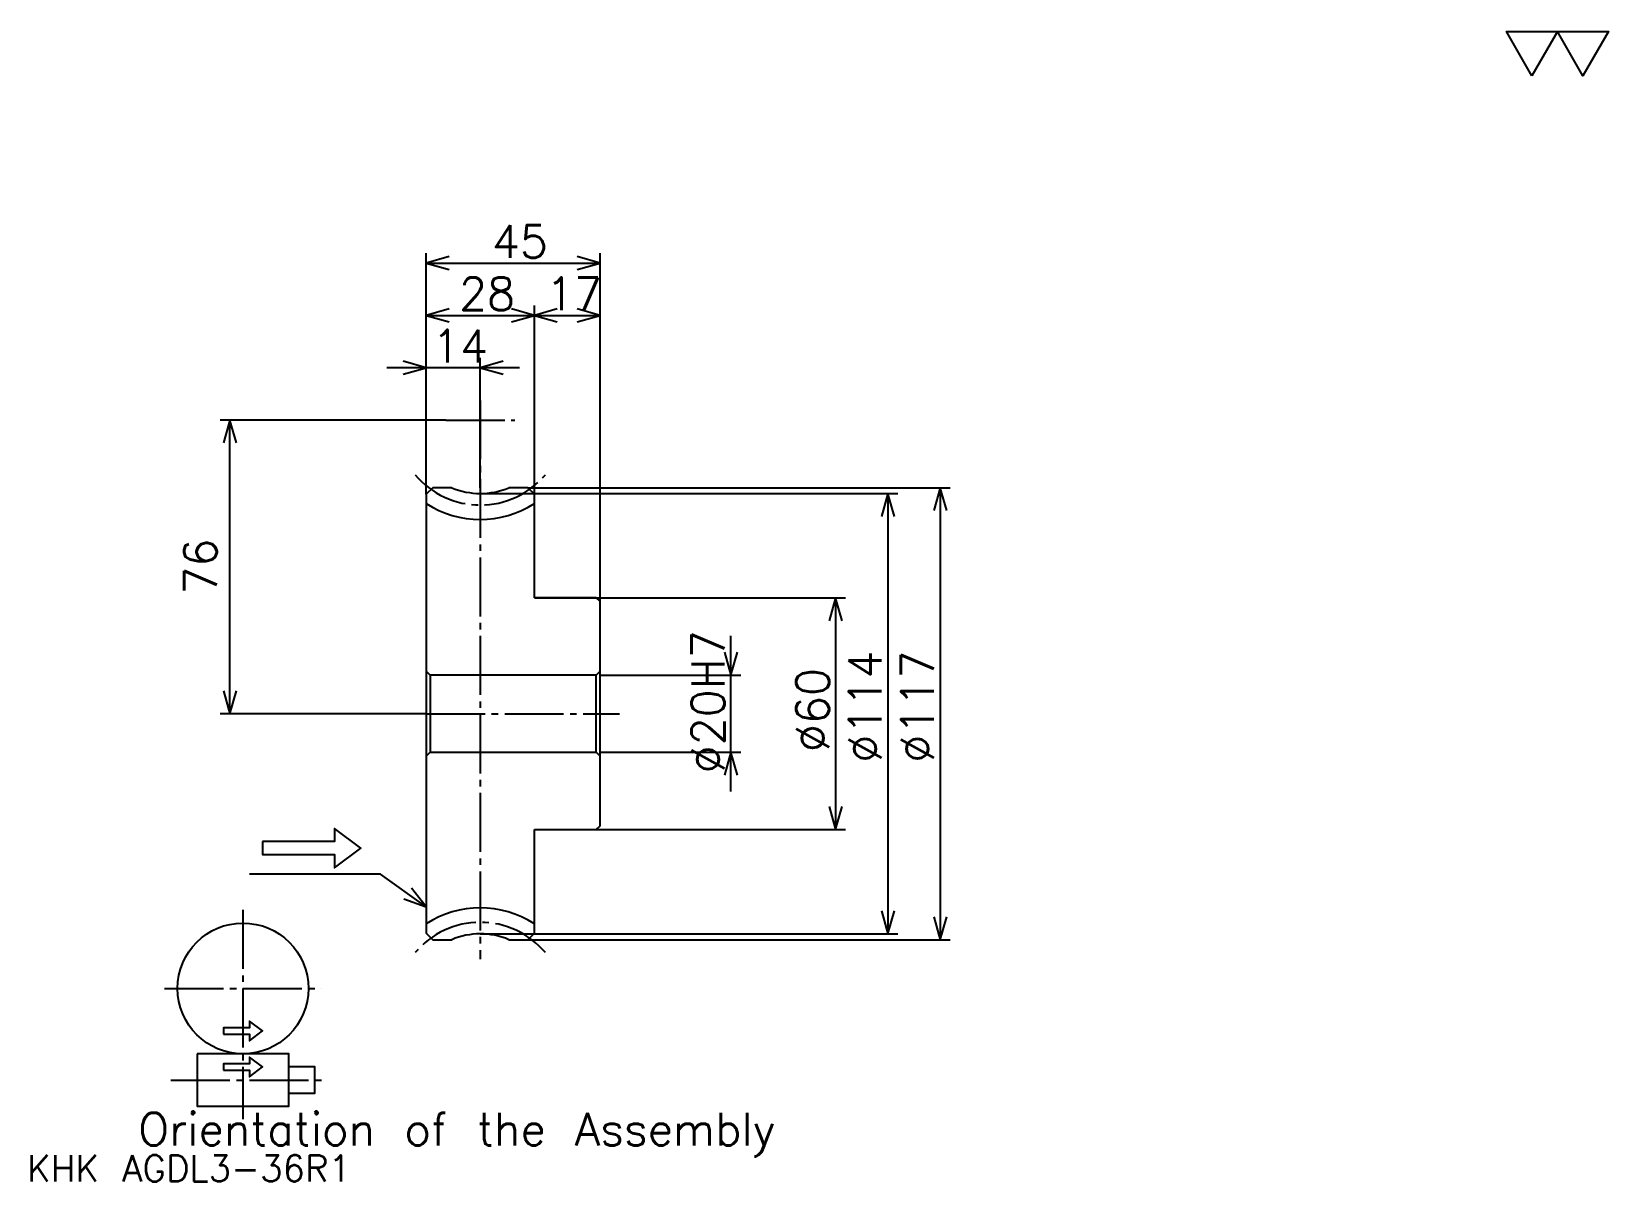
# Model space of a CAD drawing. Extents: x 18 to 426, y 19 to 316.
import ezdxf

# ---------------------------------------------------------------- set-up
doc = ezdxf.new("R2010")
doc.units = 0
doc.linetypes.add('DASHDOT', pattern=[20.322579, 15.241935, -1.693548, 1.693548, -1.693548])
doc.layers.get('0').update_dxf_attribs({"linetype": 'CONTINUOUS'})
doc.layers.add('DASHDOT', color=6, linetype='DASHDOT')
doc.styles.add('KANJI', font='TXT', dxfattribs={"bigfont": 'BIGFONT'})

msp = doc.modelspace()

# ---------------------------------------------------------------- linework, layer by layer
at = {"color": 5}
for p, q in [((120.241943, 198.217743), (120.241943, 258.903229)), ((165.241943, 198.217743), (165.241943, 258.903229)), ((120.241943, 256.362915), (165.241943, 256.362915)), ((148.241943, 198.217743), (148.241943, 245.354828)), ((120.241943, 242.814514), (148.241943, 242.814514)), ((148.241943, 242.814514), (165.241943, 242.814514)), ((144.403229, 229.266129), (110.08065, 229.266129)), ((134.241943, 198.217743), (134.241943, 231.806458)), ((125.322586, 215.717743), (66.895172, 215.717743)), ((69.435493, 139.717743), (69.435493, 215.717743)), ((120.241943, 196.5242), (120.241943, 198.217743)), ((134.241943, 196.717743), (165.241943, 196.717743)), ((146.548401, 198.217743), (165.241943, 198.217743)), ((148.241943, 196.5242), (148.241943, 198.217743)), ((165.241943, 198.217743), (255.846786, 198.217743)), ((165.241943, 168.717743), (165.241943, 198.217743)), ((165.241943, 196.717743), (242.298401, 196.717743)), ((239.758072, 196.717743), (239.758072, 82.717743)), ((253.306458, 198.217743), (253.306458, 81.217743)), ((148.241943, 169.717743), (165.241943, 169.717743)), ((165.241943, 169.717743), (228.75, 169.717743)), ((226.209686, 169.717743), (226.209686, 109.717743)), ((199.112915, 119.55645), (199.112915, 159.879028)), ((165.241943, 149.717743), (201.653229, 149.717743)), ((120.241943, 139.717743), (66.895172, 139.717743)), ((165.241943, 129.717743), (201.653229, 129.717743)), ((148.241943, 109.717743), (165.241943, 109.717743)), ((165.241943, 109.717743), (228.75, 109.717743)), ((134.241943, 82.717743), (165.241943, 82.717743)), ((165.241943, 82.717743), (242.298401, 82.717743)), ((146.548401, 81.217743), (165.241943, 81.217743)), ((165.241943, 81.217743), (255.846786, 81.217743))]:
    msp.add_line(p, q, dxfattribs=at)
at = {"color": 4}
for p, q in [((165.241943, 150.717743), (164.241943, 149.717743)), ((120.241943, 128.717743), (121.241943, 129.717743)), ((165.241943, 128.717743), (164.241943, 129.717743))]:
    msp.add_line(p, q, dxfattribs=at)
at = {"color": 7}
msp.add_lwpolyline([(406.451599, 304.838715), (399.846771, 316.287109), (426.266113, 316.287109), (419.661285, 304.838715), (413.056427, 316.287109), (406.451599, 304.838715)], dxfattribs=at)
at = {"color": 5}
for points in [[(126.169365, 258.056458), (120.241943, 256.362915), (126.169365, 254.669342)], [(159.314529, 254.669342), (165.241943, 256.362915), (159.314529, 258.056458)], [(126.169365, 244.508057), (120.241943, 242.814514), (126.169365, 241.120972)], [(142.314529, 241.120972), (148.241943, 242.814514), (142.314529, 244.508057)], [(154.169357, 244.508057), (148.241943, 242.814514), (154.169357, 241.120972)], [(159.314529, 241.120972), (165.241943, 242.814514), (159.314529, 244.508057)], [(114.314522, 227.572571), (120.241943, 229.266129), (114.314522, 230.959686)], [(140.169357, 230.959686), (134.241943, 229.266129), (140.169357, 227.572571)], [(71.129044, 209.790314), (69.435493, 215.717743), (67.741943, 209.790314)], [(241.45163, 190.790329), (239.758072, 196.717743), (238.064514, 190.790329)], [(255, 192.290329), (253.306458, 198.217743), (251.612915, 192.290329)], [(227.903229, 163.790329), (226.209686, 169.717743), (224.516144, 163.790329)], [(197.419373, 155.645157), (199.112915, 149.717743), (200.806458, 155.645157)], [(67.741943, 145.645157), (69.435493, 139.717743), (71.129044, 145.645157)], [(200.806458, 123.790321), (199.112915, 129.717743), (197.419373, 123.790321)], [(224.516144, 115.645164), (226.209686, 109.717743), (227.903229, 115.645164)], [(77.903229, 106.620972), (77.903229, 103.233871), (96.532265, 103.233871), (96.532265, 99.846771), (103.306458, 104.927422), (96.532265, 110.008064), (96.532265, 106.620972), (77.903229, 106.620972)], [(120.241943, 89.685486), (108.387108, 98.153229), (74.516136, 98.153229)], [(114.43425, 91.752632), (120.241943, 89.685486), (116.402962, 94.50882)], [(238.064514, 88.645157), (239.758072, 82.717743), (241.45163, 88.645157)], [(251.612915, 87.145157), (253.306458, 81.217743), (255, 87.145157)], [(67.741943, 56.733871), (74.516136, 56.733871), (74.516136, 55.040321), (77.903229, 57.580643), (74.516136, 60.120972), (74.516136, 58.427422), (67.741943, 58.427422), (67.741943, 56.733871)], [(60.967751, 51.653229), (60.967751, 38.104843), (84.677429, 38.104843), (84.677429, 51.653229), (60.967751, 51.653229)], [(67.741943, 47.419357), (74.516136, 47.419357), (74.516136, 45.725807), (77.903229, 48.266129), (74.516136, 50.80645), (74.516136, 49.112907), (67.741943, 49.112907), (67.741943, 47.419357)], [(84.677429, 41.491936), (91.451622, 41.491936), (91.451622, 48.266129), (84.677429, 48.266129)]]:
    msp.add_lwpolyline(points, dxfattribs=at)
at = {"color": 4}
for points in [[(126.842621, 198.217743), (121.935493, 198.217743), (120.241943, 196.5242), (120.241943, 128.717743)], [(148.241943, 169.717743), (148.241943, 196.5242), (146.548401, 198.217743), (141.641266, 198.217743)], [(148.241943, 109.717743), (164.241943, 109.717743), (165.241943, 110.717743), (165.241943, 168.717743), (164.241943, 169.717743), (148.241943, 169.717743)], [(120.241943, 150.717743), (121.241943, 149.717743), (121.241943, 129.717743), (164.241943, 129.717743), (164.241943, 149.717743), (121.241943, 149.717743)], [(120.241943, 128.717743), (120.241943, 82.911293), (121.935493, 81.217743), (126.842621, 81.217743)], [(141.641266, 81.217743), (146.548401, 81.217743), (148.241943, 82.911293), (148.241943, 109.717743)]]:
    msp.add_lwpolyline(points, dxfattribs=at)
at = {"color": 5}
msp.add_circle((72.822586, 68.588707), 16.935484, dxfattribs=at)
at = {"color": 4}
for centre, radius, start, end in [((134.241943, 215.717743), 19, 247.08045793, 292.91954207), ((134.241943, 215.717743), 25.75, 237.06485901, 302.93514099), ((134.241943, 63.717743), 25.75, 57.06485901, 122.93514099), ((134.241943, 63.717743), 19, 67.08045793, 112.91954207)]:
    msp.add_arc(centre, radius, start, end, dxfattribs=at)
at = {"layer": 'DASHDOT', "color": 7}
for p, q in [((134.241943, 220.798386), (134.241943, 76.1371)), ((125.322586, 215.717743), (143.161301, 215.717743)), ((120.241943, 139.717743), (170.322586, 139.717743)), ((72.822586, 88.911293), (72.822586, 34.717743)), ((52.500008, 68.588707), (93.145172, 68.588707)), ((54.193558, 44.879036), (94.838715, 44.879036))]:
    msp.add_line(p, q, dxfattribs=at)
for centre, start, end in [((134.241943, 215.717743), 219.99999848, 320.00000152), ((134.241943, 63.717743), 39.99999848, 140.00000152)]:
    msp.add_arc(centre, 22, start, end, dxfattribs=at)

# ---------------------------------------------------------------- texts
at = {"color": 7, "style": 'KANJI'}
for s, height, p in [('45', 8.467742, (137.237915, 257.717743)), ('28', 8.467742, (128.737915, 244.169342)), ('17', 8.467742, (151.237915, 244.169342)), ('14', 8.467742, (121.737907, 230.620972)), ('Orientation of the Assembly', 8.467742, (45.725815, 27.94355)), ('KHK AGDL3-36R1', 6.774194, (16.935484, 18.629032))]:
    msp.add_text(s, height=height, dxfattribs=at).set_placement(p)
for s, p in [('76', (66.048401, 170.520157)), ('%%c20H7', (197.419373, 124.264114)), ('%%c114', (238.064514, 127.016129)), ('%%c117', (251.612915, 127.016129)), ('%%c60', (224.516144, 129.768143))]:
    msp.add_text(s, height=8.467742, rotation=90, dxfattribs=at).set_placement(p)

doc.saveas('drawing.dxf')
